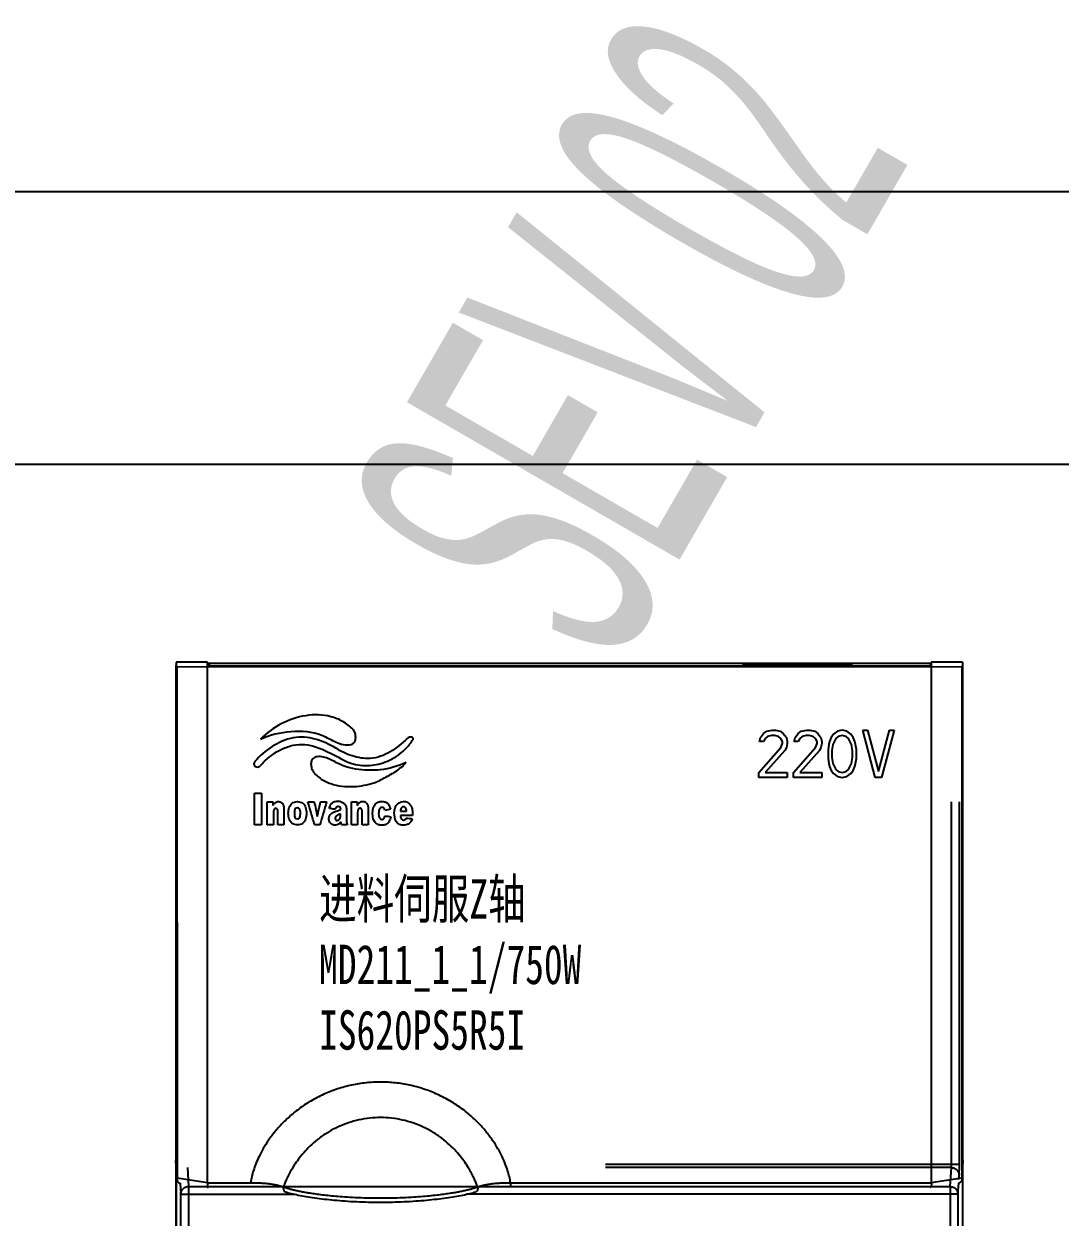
# Model space of a CAD drawing. Header units: millimetres. Extents: x -300 to 5587, y 233 to 3316.
# Drawn here: x 3251.2 to 3317.1, y 1690.8 to 1766.7 of the extents above; entities that cross this region are included whole.
import ezdxf

# ---------------------------------------------------------------- set-up
doc = ezdxf.new("R2010")
doc.units = ezdxf.units.MM
doc.layers.add('03___PRT_ALL_CURVES', color=7, linetype='Continuous')
doc.layers.add('20_ALL_FEATURES', color=7, linetype='Continuous')
doc.styles.get("Standard").update_dxf_attribs({"font": ''})
doc.styles.add('宋', font='', dxfattribs={"width": 0.7})
doc.styles.add('样式 8', font='arial.ttf', dxfattribs={"width": 0.6, "height": 2.5})
doc.styles.get('Standard').set_extended_font_data('SimSun')
doc.styles.get('宋').set_extended_font_data('SimSun')
doc.dimstyles.new('ISO-25', dxfattribs={"dimtxt": 2.5, "dimasz": 2.5, "dimexe": 1.25, "dimexo": 0.625, "dimtad": 1, "dimtxsty": 'Standard', "dimcen": 2.5, "dimadec": 0, "dimazin": 0, "dimtfac": 1, "dimtmove": 0, "dimatfit": 3, "dimfxl": 1, "dimarcsym": 0})

# ---------------------------------------------------------------- blocks, each defined once
blk = doc.blocks.new('*D89')
at = {"color": 0, "lineweight": -2, "transparency": 16777216}
for p, q in [((2011.126, 1755.394), (2011.126, 1737.434)), ((3461.126, 1755.394), (3461.126, 1737.434)), ((2013.626, 1738.684), (3458.626, 1738.684))]:
    blk.add_line(p, q, dxfattribs=at)
at = {"color": 0, "transparency": 16777216}
for points in [[(2013.626, 1739.1), (2013.626, 1738.267), (2011.126, 1738.684)], [(3458.626, 1738.267), (3458.626, 1739.1), (3461.126, 1738.684)]]:
    blk.add_solid(points, dxfattribs=at)
at = {"layer": 'Defpoints', "color": 0, "transparency": 16777216}
for p in [(2011.126, 1756.019), (3461.126, 1756.019), (3461.126, 1738.684)]:
    blk.add_point(p, dxfattribs=at)
at = {"color": 0, "transparency": 16777216, "insert": (2652.85, 1744.309), "char_height": 2.5, "attachment_point": 5}
blk.add_mtext('{\\H4x;1450}', dxfattribs=at)

msp = doc.modelspace()

# ---------------------------------------------------------------- linework, layer by layer
at = {"color": 7, "linetype": 'Continuous'}
for p, q in [((3260.868, 1725.922), (3260.868, 1567.027)), ((3260.92, 1725.832), (3260.868, 1725.922)), ((3260.868, 1725.922), (3260.878, 1725.922)), ((3260.878, 1726.1), (3260.878, 1725.922)), ((3262.868, 1726.1), (3260.878, 1726.1)), ((3262.868, 1725.876), (3262.868, 1726.1)), ((3308.868, 1726.027), (3262.868, 1726.027)), ((3262.968, 1725.953), (3262.868, 1725.953)), ((3263.868, 1725.861), (3262.868, 1725.876)), ((3262.968, 1725.953), (3262.968, 1725.874)), ((3296.868, 1726.027), (3296.868, 1725.989)), ((3296.868, 1725.989), (3303.868, 1725.989)), ((3303.868, 1726.027), (3303.868, 1725.989)), ((3308.868, 1725.876), (3307.868, 1725.861)), ((3308.832, 1725.953), (3308.753, 1725.874)), ((3308.831, 1725.876), (3308.832, 1725.953)), ((3308.868, 1725.953), (3308.832, 1725.953)), ((3308.868, 1726.1), (3308.868, 1725.876)), ((3310.858, 1726.1), (3308.868, 1726.1)), ((3310.815, 1725.832), (3310.868, 1725.922)), ((3310.858, 1726.1), (3310.858, 1725.922)), ((3310.868, 1725.922), (3310.858, 1725.922)), ((3310.868, 1567.027), (3310.868, 1725.922)), ((3260.92, 1725.832), (3260.937, 1693.313)), ((3260.92, 1725.832), (3262.868, 1725.803)), ((3262.868, 1693.027), (3262.868, 1725.803)), ((3308.868, 1725.803), (3262.868, 1725.803)), ((3307.868, 1725.861), (3263.868, 1725.861)), ((3308.868, 1725.803), (3310.815, 1725.832)), ((3308.868, 1725.803), (3308.868, 1693.027)), ((3310.815, 1725.832), (3310.798, 1693.313)), ((3310.15, 1694.18), (3310.15, 1717.227)), ((3310.649, 1694.18), (3310.649, 1717.227)), ((3260.868, 1694.43), (3260.868, 1694.448)), ((3260.937, 1693.236), (3260.868, 1694.448)), ((3260.937, 1693.236), (3260.868, 1694.43)), ((3310.649, 1694.18), (3288.168, 1694.18)), ((3310.868, 1694.448), (3310.798, 1693.236)), ((3310.867, 1694.43), (3310.803, 1693.313)), ((3310.868, 1694.448), (3310.867, 1694.43)), ((3260.868, 1693.527), (3260.906, 1693.527)), ((3260.906, 1684.527), (3260.906, 1693.527)), ((3262.868, 1693.017), (3260.937, 1693.313)), ((3261.595, 1693.987), (3261.673, 1692.787)), ((3310.141, 1693.987), (3288.168, 1693.987)), ((3310.798, 1693.313), (3308.868, 1693.017)), ((3310.062, 1692.787), (3310.141, 1693.987)), ((3310.623, 1693.23), (3310.64, 1693.504)), ((3260.937, 1693.236), (3260.938, 1693.219)), ((3261.128, 1692.999), (3261.173, 1692.304)), ((3261.673, 1692.787), (3310.062, 1692.787)), ((3261.673, 1692.787), (3261.673, 1675.167)), ((3262.868, 1693.027), (3265.604, 1693.027)), ((3282.131, 1693.027), (3308.868, 1693.027)), ((3282.131, 1693.027), (3282.131, 1692.727)), ((3310.062, 1692.787), (3310.062, 1567.332)), ((3310.562, 1692.304), (3310.608, 1692.999)), ((3310.798, 1693.236), (3310.798, 1693.219)), ((3261.173, 1675.667), (3261.173, 1692.304)), ((3261.173, 1692.304), (3268.38, 1692.304)), ((3310.562, 1692.304), (3279.356, 1692.304)), ((3310.562, 1692.304), (3310.562, 1567.332))]:
    msp.add_line(p, q, dxfattribs=at)
msp.add_lwpolyline([(3146.743, 1296.019), (2011.126, 1296.019), (2011.126, 1756.019), (3461.126, 1756.019), (3461.126, 1296.019)])
for points, start_tangent, end_tangent in [([(3282.131, 1693.027), (3282.056, 1693.405), (3281.944, 1693.806), (3281.792, 1694.233), (3281.59, 1694.694), (3281.327, 1695.191), (3280.993, 1695.721), (3280.575, 1696.276), (3280.06, 1696.847), (3279.437, 1697.419), (3278.713, 1697.958), (3277.915, 1698.432), (3277.067, 1698.819), (3276.183, 1699.113), (3275.273, 1699.311), (3274.347, 1699.412), (3273.415, 1699.413), (3272.489, 1699.315), (3271.578, 1699.12), (3270.694, 1698.829), (3269.845, 1698.444), (3269.044, 1697.973), (3268.316, 1697.433), (3267.689, 1696.861), (3267.17, 1696.287), (3266.749, 1695.729), (3266.412, 1695.197), (3266.148, 1694.698), (3265.945, 1694.236), (3265.792, 1693.807), (3265.68, 1693.406), (3265.604, 1693.027)], (-0.158449, 0.987367), (-0.158453, -0.987366)), ([(3280.032, 1692.773), (3279.945, 1693.001), (3279.833, 1693.258), (3279.693, 1693.547), (3279.515, 1693.869), (3279.292, 1694.226), (3279.013, 1694.613), (3278.671, 1695.021), (3278.254, 1695.442), (3277.756, 1695.858), (3277.188, 1696.242), (3276.575, 1696.568), (3275.93, 1696.826), (3275.26, 1697.014), (3274.573, 1697.128), (3273.877, 1697.167), (3273.182, 1697.13), (3272.494, 1697.018), (3271.824, 1696.832), (3271.179, 1696.576), (3270.563, 1696.251), (3269.994, 1695.869), (3269.492, 1695.452), (3269.073, 1695.03), (3268.728, 1694.62), (3268.447, 1694.231), (3268.222, 1693.872), (3268.044, 1693.549), (3267.903, 1693.259), (3267.791, 1693.002), (3267.703, 1692.773)], (-0.336663, 0.941625), (-0.336661, -0.941626)), ([(3310.141, 1693.987), (3310.145, 1694.022), (3310.146, 1694.044), (3310.148, 1694.072), (3310.149, 1694.105), (3310.149, 1694.141), (3310.15, 1694.18)], (0.222501, 0.974932), (-0.000007, 1)), ([(3310.64, 1693.504), (3310.642, 1693.531), (3310.643, 1693.571), (3310.645, 1693.627), (3310.646, 1693.704), (3310.648, 1693.8), (3310.649, 1693.915), (3310.649, 1694.044), (3310.649, 1694.18)], (0.065022, 0.997884), (-0.000064, 1)), ([(3260.937, 1693.261), (3260.937, 1693.287), (3260.937, 1693.313)], (0.002955, 0.999996), (-0.000522, 1)), ([(3310.141, 1693.987), (3310.39, 1693.922), (3310.573, 1693.745), (3310.64, 1693.504)], (0.99999, -0.004364), (0.004676, -0.999989)), ([(3310.798, 1693.313), (3310.798, 1693.287), (3310.798, 1693.261)], (-0.000522, -1), (0.002955, -0.999996)), ([(3260.937, 1693.236), (3260.937, 1693.261)], (0.004788, 0.999989), (0.002955, 0.999996)), ([(3260.938, 1693.219), (3260.946, 1693.167), (3260.971, 1693.108), (3261.01, 1693.06), (3261.058, 1693.026), (3261.114, 1693.005), (3261.137, 1693)], (0.058249, -0.998302), (0.988517, -0.151107)), ([(3261.173, 1692.304), (3261.184, 1692.398), (3261.217, 1692.499), (3261.279, 1692.599), (3261.375, 1692.69), (3261.508, 1692.759), (3261.673, 1692.787)], (0.004676, 0.999989), (0.99999, 0.004364)), ([(3262.868, 1693.017), (3262.865, 1692.955), (3262.866, 1692.897), (3262.87, 1692.844), (3262.876, 1692.8), (3262.885, 1692.764), (3262.897, 1692.74), (3262.91, 1692.728), (3262.915, 1692.727)], (-0.064441, -0.997922), (0.992881, -0.119113)), ([(3262.868, 1693.017), (3262.868, 1693.02), (3262.868, 1693.023), (3262.868, 1693.027)], (0.064441, 0.997922), (0, 1)), ([(3265.604, 1693.027), (3265.858, 1693.027), (3266.137, 1693.02), (3266.426, 1693.004), (3266.709, 1692.977), (3266.972, 1692.943), (3267.207, 1692.902), (3267.41, 1692.858), (3267.575, 1692.813), (3267.703, 1692.773)], (0.999877, 0.015698), (0.946467, -0.3228)), ([(3267.703, 1692.773), (3267.691, 1692.693), (3267.695, 1692.616), (3267.715, 1692.548), (3267.75, 1692.494), (3267.796, 1692.457), (3267.82, 1692.447)], (-0.245809, -0.969318), (0.95301, -0.30294)), ([(3267.703, 1692.773), (3267.884, 1692.709), (3268.091, 1692.645), (3268.322, 1692.584), (3268.573, 1692.526), (3268.84, 1692.471), (3269.133, 1692.417), (3269.467, 1692.363), (3269.848, 1692.309), (3270.276, 1692.256), (3270.758, 1692.205), (3271.3, 1692.158), (3271.914, 1692.117), (3272.627, 1692.083), (3273.443, 1692.064), (3274.297, 1692.064), (3275.112, 1692.084), (3275.824, 1692.117), (3276.438, 1692.158), (3276.979, 1692.205), (3277.461, 1692.256), (3277.889, 1692.309), (3278.269, 1692.363), (3278.604, 1692.417), (3278.896, 1692.471), (3279.163, 1692.526), (3279.413, 1692.584), (3279.645, 1692.645), (3279.852, 1692.709), (3280.032, 1692.773)], (0.933783, -0.35784), (0.933783, 0.35784)), ([(3280.032, 1692.773), (3280.045, 1692.693), (3280.04, 1692.616), (3280.02, 1692.548), (3279.986, 1692.494), (3279.939, 1692.457), (3279.916, 1692.447)], (0.245794, -0.969322), (-0.953033, -0.302868)), ([(3280.032, 1692.773), (3280.161, 1692.813), (3280.327, 1692.858), (3280.529, 1692.902), (3280.765, 1692.943), (3281.028, 1692.978), (3281.31, 1693.004), (3281.599, 1693.02), (3281.877, 1693.027), (3282.131, 1693.027)], (0.946467, 0.322799), (0.999877, -0.015694)), ([(3308.868, 1693.017), (3308.871, 1692.955), (3308.87, 1692.897), (3308.866, 1692.844), (3308.859, 1692.8), (3308.85, 1692.764), (3308.839, 1692.74), (3308.826, 1692.728), (3308.821, 1692.727)], (0.064441, -0.997922), (-0.992805, -0.11974)), ([(3308.868, 1693.027), (3308.868, 1693.023), (3308.868, 1693.02), (3308.868, 1693.017)], (0, -1), (0.064441, -0.997922)), ([(3310.062, 1692.787), (3310.161, 1692.777), (3310.265, 1692.744), (3310.369, 1692.684), (3310.463, 1692.591), (3310.533, 1692.463), (3310.562, 1692.304)], (0.99999, -0.004364), (0.004676, -0.999989)), ([(3310.798, 1693.219), (3310.79, 1693.167), (3310.765, 1693.108), (3310.726, 1693.06), (3310.678, 1693.026), (3310.622, 1693.005), (3310.598, 1693)], (-0.058406, -0.998293), (-0.988508, -0.15117)), ([(3310.798, 1693.261), (3310.798, 1693.236)], (0.002955, -0.999996), (0.004788, -0.999989)), ([(3267.82, 1692.447), (3268.185, 1692.347), (3268.636, 1692.247), (3269.137, 1692.156), (3269.686, 1692.071), (3270.283, 1691.994), (3270.928, 1691.926), (3271.618, 1691.869), (3272.344, 1691.826), (3273.095, 1691.8), (3273.859, 1691.791), (3274.623, 1691.799), (3275.376, 1691.826), (3276.104, 1691.868), (3276.797, 1691.925), (3277.444, 1691.993), (3278.042, 1692.07), (3278.592, 1692.155), (3279.095, 1692.246), (3279.547, 1692.346), (3279.916, 1692.447)], (0.953081, -0.302715), (0.953092, 0.302681))]:
    msp.add_spline(points, degree=3, dxfattribs=dict(at, start_tangent=start_tangent, end_tangent=end_tangent))
at = {"layer": '03___PRT_ALL_CURVES', "color": 7, "linetype": 'Continuous'}
for p, q in [((3297.956, 1721.076), (3298.006, 1721.331)), ((3298.006, 1721.331), (3298.206, 1721.586)), ((3298.206, 1721.586), (3298.406, 1721.714)), ((3298.456, 1721.395), (3298.306, 1721.267)), ((3298.406, 1721.714), (3298.756, 1721.778)), ((3298.706, 1721.459), (3298.456, 1721.395)), ((3298.906, 1721.459), (3298.706, 1721.459)), ((3298.756, 1721.778), (3298.956, 1721.778)), ((3299.156, 1721.395), (3298.906, 1721.459)), ((3298.956, 1721.778), (3299.256, 1721.714)), ((3299.306, 1721.267), (3299.156, 1721.395)), ((3299.256, 1721.714), (3299.456, 1721.586)), ((3299.456, 1721.586), (3299.656, 1721.331)), ((3299.656, 1721.331), (3299.706, 1721.076)), ((3300.156, 1721.076), (3300.206, 1721.331)), ((3300.206, 1721.331), (3300.406, 1721.586)), ((3300.406, 1721.586), (3300.606, 1721.714)), ((3300.656, 1721.395), (3300.506, 1721.267)), ((3300.606, 1721.714), (3300.956, 1721.778)), ((3300.906, 1721.459), (3300.656, 1721.395)), ((3301.106, 1721.459), (3300.906, 1721.459)), ((3300.956, 1721.778), (3301.156, 1721.778)), ((3301.356, 1721.395), (3301.106, 1721.459)), ((3301.156, 1721.778), (3301.456, 1721.714)), ((3301.506, 1721.267), (3301.356, 1721.395)), ((3301.456, 1721.714), (3301.656, 1721.586)), ((3301.656, 1721.586), (3301.856, 1721.331)), ((3301.856, 1721.331), (3301.906, 1721.076)), ((3302.506, 1721.331), (3302.406, 1721.076)), ((3302.656, 1721.523), (3302.506, 1721.331)), ((3302.906, 1721.714), (3302.656, 1721.523)), ((3302.956, 1721.395), (3302.806, 1721.267)), ((3303.206, 1721.778), (3302.906, 1721.714)), ((3303.206, 1721.459), (3302.956, 1721.395)), ((3303.506, 1721.714), (3303.206, 1721.778)), ((3303.456, 1721.395), (3303.206, 1721.459)), ((3303.606, 1721.267), (3303.456, 1721.395)), ((3303.756, 1721.523), (3303.506, 1721.714)), ((3303.906, 1721.331), (3303.756, 1721.523)), ((3304.006, 1721.076), (3303.906, 1721.331)), ((3305.306, 1718.778), (3304.506, 1721.778)), ((3304.506, 1721.778), (3304.806, 1721.778)), ((3304.806, 1721.778), (3305.506, 1719.161)), ((3305.506, 1719.161), (3306.206, 1721.778)), ((3306.506, 1721.778), (3305.706, 1718.778)), ((3306.206, 1721.778), (3306.506, 1721.778)), ((3297.906, 1719.097), (3299.306, 1720.693)), ((3298.206, 1721.076), (3297.956, 1721.076)), ((3298.306, 1721.267), (3298.206, 1721.076)), ((3299.406, 1721.076), (3299.306, 1721.267)), ((3299.306, 1720.693), (3299.406, 1720.948)), ((3299.406, 1720.948), (3299.406, 1721.076)), ((3299.656, 1720.693), (3299.556, 1720.501)), ((3299.706, 1720.948), (3299.656, 1720.693)), ((3299.706, 1721.076), (3299.706, 1720.948)), ((3300.106, 1719.097), (3301.506, 1720.693)), ((3300.406, 1721.076), (3300.156, 1721.076)), ((3300.506, 1721.267), (3300.406, 1721.076)), ((3301.606, 1721.076), (3301.506, 1721.267)), ((3301.506, 1720.693), (3301.606, 1720.948)), ((3301.606, 1720.948), (3301.606, 1721.076)), ((3301.856, 1720.693), (3301.756, 1720.501)), ((3301.906, 1720.948), (3301.856, 1720.693)), ((3301.906, 1721.076), (3301.906, 1720.948)), ((3302.356, 1720.884), (3302.306, 1720.565)), ((3302.306, 1720.565), (3302.306, 1719.991)), ((3302.406, 1721.076), (3302.356, 1720.884)), ((3302.606, 1720.884), (3302.556, 1720.501)), ((3302.806, 1721.267), (3302.606, 1720.884)), ((3303.806, 1720.884), (3303.606, 1721.267)), ((3303.856, 1720.501), (3303.806, 1720.884)), ((3304.056, 1720.884), (3304.006, 1721.076)), ((3304.106, 1720.565), (3304.056, 1720.884)), ((3304.106, 1719.991), (3304.106, 1720.565)), ((3299.556, 1720.501), (3298.306, 1719.097)), ((3301.756, 1720.501), (3300.506, 1719.097)), ((3302.306, 1719.991), (3302.356, 1719.672)), ((3302.556, 1720.501), (3302.556, 1720.055)), ((3302.556, 1720.055), (3302.606, 1719.672)), ((3303.806, 1719.672), (3303.856, 1720.055)), ((3303.856, 1720.055), (3303.856, 1720.501)), ((3304.056, 1719.672), (3304.106, 1719.991)), ((3297.906, 1718.778), (3297.906, 1719.097)), ((3298.306, 1719.097), (3299.706, 1719.097)), ((3299.706, 1719.097), (3299.706, 1718.778)), ((3300.106, 1718.778), (3300.106, 1719.097)), ((3300.506, 1719.097), (3301.906, 1719.097)), ((3301.906, 1719.097), (3301.906, 1718.778)), ((3302.356, 1719.672), (3302.406, 1719.48)), ((3302.406, 1719.48), (3302.506, 1719.225)), ((3302.506, 1719.225), (3302.656, 1719.033)), ((3302.606, 1719.672), (3302.806, 1719.289)), ((3302.806, 1719.289), (3302.956, 1719.161)), ((3302.956, 1719.161), (3303.206, 1719.097)), ((3303.206, 1719.097), (3303.456, 1719.161)), ((3303.456, 1719.161), (3303.606, 1719.289)), ((3303.606, 1719.289), (3303.806, 1719.672)), ((3303.756, 1719.033), (3303.906, 1719.225)), ((3303.906, 1719.225), (3304.006, 1719.48)), ((3304.006, 1719.48), (3304.056, 1719.672)), ((3299.706, 1718.778), (3297.906, 1718.778)), ((3301.906, 1718.778), (3300.106, 1718.778)), ((3302.656, 1719.033), (3302.906, 1718.842)), ((3302.906, 1718.842), (3303.206, 1718.778)), ((3303.206, 1718.778), (3303.506, 1718.842)), ((3303.506, 1718.842), (3303.756, 1719.033)), ((3305.706, 1718.778), (3305.306, 1718.778))]:
    msp.add_line(p, q, dxfattribs=at)
at = {"layer": '20_ALL_FEATURES', "color": 7, "linetype": 'Continuous'}
for points, start_tangent, end_tangent in [([(3272.119, 1721.84, 48.994), (3271.456, 1722.342, 49.008), (3270.716, 1722.643, 49.017), (3269.117, 1722.709, 49.019), (3267.551, 1722.186, 49.004), (3266.248, 1721.221, 48.975)], (-0.709681, 0.704213, 0.020901), (-0.69443, -0.719243, -0.021347)), ([(3266.248, 1721.221, 48.975), (3268.169, 1721.709, 48.99), (3270.137, 1721.469, 48.982), (3270.591, 1721.253, 48.976), (3271.039, 1721.033, 48.97), (3271.503, 1720.881, 48.965), (3272, 1720.871, 48.965)], (0.907304, 0.42029, 0.012474), (0.986774, 0.162031, 0.004809)), ([(3271.022, 1720.653, 48.958), (3269.719, 1721.213, 48.975), (3269.023, 1721.336, 48.979), (3268.313, 1721.308, 48.978)], (-0.867538, 0.497152, 0.014755), (-0.986865, -0.161475, -0.004792)), ([(3272, 1720.871, 48.965), (3272.127, 1720.948, 48.967), (3272.215, 1721.051, 48.97), (3272.288, 1721.312, 48.978), (3272.247, 1721.594, 48.986), (3272.119, 1721.84, 48.994)], (0.925982, 0.377402, 0.011201), (-0.614554, 0.788528, 0.023403)), ([(3275.888, 1721.128, 48.972), (3275.932, 1721.219, 48.975), (3275.935, 1721.284, 48.977), (3275.904, 1721.327, 48.978), (3275.849, 1721.348, 48.979), (3275.78, 1721.349, 48.979), (3275.703, 1721.333, 48.978), (3275.567, 1721.256, 48.976)], (0.545673, 0.837629, 0.02486), (-0.72364, -0.689874, -0.020475)), ([(3268.313, 1721.308, 48.978), (3266.979, 1720.747, 48.961), (3265.887, 1719.793, 48.933)], (-0.974455, -0.224484, -0.006663), (-0.643609, -0.765018, -0.022705)), ([(3266.234, 1719.537, 48.925), (3266.781, 1720.064, 48.941), (3267.426, 1720.497, 48.954), (3268.136, 1720.786, 48.962), (3268.873, 1720.886, 48.965), (3270.331, 1720.497, 48.954), (3271.708, 1719.8, 48.933)], (0.655413, 0.754938, 0.022406), (0.900227, -0.435229, -0.012917)), ([(3273.205, 1719.986, 48.938), (3272.064, 1720.15, 48.943), (3271.022, 1720.653, 48.958)], (-0.999078, -0.042916, -0.001274), (-0.839082, 0.543766, 0.016139)), ([(3271.708, 1719.8, 48.933), (3272.862, 1719.539, 48.925), (3274.028, 1719.717, 48.93), (3275.078, 1720.268, 48.947), (3275.888, 1721.128, 48.972)], (0.910828, -0.412604, -0.012246), (0.545673, 0.837629, 0.02486)), ([(3275.567, 1721.256, 48.976), (3274.49, 1720.415, 48.951), (3273.873, 1720.127, 48.943), (3273.205, 1719.986, 48.938)], (-0.72364, -0.689874, -0.020475), (-0.997096, -0.076127, -0.002259)), ([(3269.738, 1720.083, 48.941), (3269.522, 1719.901, 48.936), (3269.449, 1719.642, 48.928), (3269.491, 1719.361, 48.92), (3269.618, 1719.115, 48.913)], (-0.920511, -0.390544, -0.011591), (0.606604, -0.794654, -0.023585)), ([(3271.258, 1719.629, 48.928), (3270.524, 1719.988, 48.939), (3270.138, 1720.095, 48.942), (3269.738, 1720.083, 48.941)], (-0.89622, 0.443414, 0.01316), (-0.976807, -0.214029, -0.006352)), ([(3265.887, 1719.793, 48.933), (3265.826, 1719.618, 48.928), (3265.906, 1719.485, 48.924), (3266.063, 1719.442, 48.922), (3266.234, 1719.537, 48.925)], (-0.643609, -0.765018, -0.022705), (0.655413, 0.754938, 0.022406)), ([(3269.618, 1719.115, 48.913), (3270.183, 1718.633, 48.898), (3270.86, 1718.341, 48.89), (3271.596, 1718.211, 48.886), (3272.338, 1718.214, 48.886)], (0.640583, -0.767551, -0.02278), (0.996649, 0.081765, 0.002427)), ([(3273.262, 1719.242, 48.916), (3271.737, 1719.441, 48.922), (3271.258, 1719.629, 48.928)], (-0.999998, 0.00219, 0.000065), (-0.899181, 0.437385, 0.012981)), ([(3275.49, 1719.733, 48.931), (3273.836, 1719.267, 48.917), (3273.262, 1719.242, 48.916)], (-0.913157, -0.407428, -0.012092), (-0.999716, 0.023814, 0.000707)), ([(3274.007, 1718.698, 48.9), (3274.8, 1719.146, 48.914), (3275.49, 1719.733, 48.931)], (0.879947, 0.474863, 0.014094), (0.641014, 0.767191, 0.02277)), ([(3272.338, 1718.214, 48.886), (3273.613, 1718.509, 48.895), (3274.007, 1718.698, 48.9)], (0.9953, 0.0968, 0.002873), (0.871745, 0.489745, 0.014535)), ([(3265.868, 1715.778, 48.814), (3265.868, 1717.778, 48.873)], (0, 0.99956, 0.029666), (0, 0.99956, 0.029666)), ([(3265.868, 1717.778, 48.873), (3266.296, 1717.778, 48.873)], (1, 0), (1, 0)), ([(3266.296, 1717.778, 48.873), (3266.296, 1715.778, 48.814)], (0, -0.99956, -0.029666), (0, -0.99956, -0.029666)), ([(3266.671, 1715.778, 48.814), (3266.671, 1717.227, 48.857)], (0, 0.99956, 0.029666), (0, 0.99956, 0.029666)), ([(3266.671, 1717.227, 48.857), (3267.029, 1717.227, 48.857)], (1, 0), (1, 0)), ([(3267.029, 1716.991, 48.85), (3267.148, 1717.156, 48.854), (3267.319, 1717.253, 48.857), (3267.509, 1717.225, 48.857), (3267.658, 1717.093, 48.853), (3267.719, 1716.902, 48.847), (3267.731, 1716.699, 48.841)], (0.44599, 0.894644, 0.026552), (0.042716, -0.998648, -0.029639)), ([(3267.029, 1717.227, 48.857), (3267.029, 1716.991, 48.85)], (0, -0.99956, -0.029666), (0, -0.99956, -0.029666)), ([(3267.345, 1716.575, 48.837), (3267.344, 1716.668, 48.84), (3267.317, 1716.756, 48.843), (3267.245, 1716.811, 48.844), (3267.161, 1716.812, 48.844), (3267.101, 1716.751, 48.842), (3267.069, 1716.658, 48.84), (3267.056, 1716.474, 48.834)], (0, 0.99956, 0.029666), (0, -0.99956, -0.029666)), ([(3268.007, 1716.498, 48.835), (3268.061, 1716.869, 48.846), (3268.137, 1717.024, 48.851), (3268.252, 1717.144, 48.854), (3268.582, 1717.244, 48.857), (3268.911, 1717.151, 48.854), (3269.026, 1717.033, 48.851), (3269.102, 1716.878, 48.846), (3269.158, 1716.507, 48.835)], (-0.0042, 0.999551, 0.029666), (0.003289, -0.999554, -0.029666)), ([(3268.772, 1716.435, 48.833), (3268.772, 1716.498, 48.835), (3268.765, 1716.671, 48.84), (3268.711, 1716.799, 48.844), (3268.584, 1716.844, 48.845), (3268.457, 1716.8, 48.844), (3268.4, 1716.672, 48.84), (3268.392, 1716.5, 48.835)], (0.007728, 0.99953, 0.029665), (-0.002632, -0.999556, -0.029666)), ([(3269.257, 1717.227, 48.857), (3269.657, 1717.227, 48.857)], (1, 0), (1, 0)), ([(3269.674, 1715.778, 48.814), (3269.257, 1717.227, 48.857)], (-0.276553, 0.960576, 0.028509), (-0.276553, 0.960576, 0.028509)), ([(3269.657, 1717.227, 48.857), (3269.851, 1716.309, 48.829)], (0.207229, -0.977862, -0.029022), (0.207229, -0.977862, -0.029022)), ([(3269.851, 1716.309, 48.829), (3270.052, 1717.227, 48.857)], (0.213843, 0.976438, 0.02898), (0.213843, 0.976438, 0.02898)), ([(3270.44, 1717.227, 48.857), (3270.014, 1715.778, 48.814)], (-0.281868, -0.959031, -0.028463), (-0.281868, -0.959031, -0.028463)), ([(3270.052, 1717.227, 48.857), (3270.44, 1717.227, 48.857)], (1, 0), (1, 0)), ([(3270.629, 1716.814, 48.844), (3270.681, 1717.024, 48.851), (3270.806, 1717.173, 48.855), (3270.978, 1717.26, 48.858), (3271.174, 1717.284, 48.858), (3271.539, 1717.138, 48.854), (3271.659, 1716.966, 48.849), (3271.704, 1716.726, 48.842)], (0.034094, 0.998979, 0.029649), (0, -0.99956, -0.029666)), ([(3270.995, 1716.758, 48.843), (3270.938, 1716.766, 48.843), (3270.629, 1716.814, 48.844)], (-0.988597, 0.150517, 0.004467), (-0.988597, 0.150517, 0.004467)), ([(3270.999, 1716.801, 48.844), (3270.995, 1716.758, 48.843)], (-0.226212, -0.973649, -0.028897), (0.046429, -0.998482, -0.029634)), ([(3271.328, 1716.745, 48.842), (3271.333, 1716.831, 48.845), (3271.303, 1716.889, 48.847), (3271.183, 1716.933, 48.848), (3271.114, 1716.919, 48.847), (3271.053, 1716.885, 48.846), (3271.01, 1716.831, 48.845), (3270.999, 1716.801, 48.844)], (0.245556, 0.968956, 0.028758), (-0.226212, -0.973649, -0.028897)), ([(3272.028, 1717.227, 48.857), (3272.386, 1717.227, 48.857)], (1, 0), (1, 0)), ([(3272.028, 1715.778, 48.814), (3272.028, 1717.227, 48.857)], (0, 0.99956, 0.029666), (0, 0.99956, 0.029666)), ([(3272.386, 1716.991, 48.85), (3272.467, 1717.115, 48.853), (3272.507, 1717.161, 48.855), (3272.548, 1717.197, 48.856), (3272.592, 1717.224, 48.857), (3272.639, 1717.244, 48.857), (3272.748, 1717.26, 48.858)], (0.484719, 0.874285, 0.025948), (1, 0)), ([(3272.386, 1717.227, 48.857), (3272.386, 1716.991, 48.85)], (0, -0.99956, -0.029666), (0, -0.99956, -0.029666)), ([(3272.702, 1716.575, 48.837), (3272.693, 1716.691, 48.841), (3272.682, 1716.734, 48.842), (3272.667, 1716.767, 48.843), (3272.648, 1716.792, 48.844), (3272.625, 1716.81, 48.844), (3272.599, 1716.821, 48.845), (3272.569, 1716.824, 48.845), (3272.536, 1716.819, 48.845), (3272.506, 1716.805, 48.844), (3272.456, 1716.748, 48.842)], (0, 0.99956, 0.029666), (-0.491563, -0.870459, -0.025835)), ([(3272.748, 1717.26, 48.858), (3272.89, 1717.225, 48.857), (3272.998, 1717.122, 48.853)], (1, 0), (0.550527, -0.83445, -0.024766)), ([(3272.998, 1717.122, 48.853), (3273.065, 1716.948, 48.848), (3273.088, 1716.699, 48.841)], (0.548821, -0.835572, -0.024799), (0, -0.99956, -0.029666)), ([(3273.408, 1716.152, 48.825), (3273.389, 1716.222, 48.827), (3273.376, 1716.302, 48.829), (3273.368, 1716.394, 48.832), (3273.366, 1716.443, 48.833), (3273.365, 1716.496, 48.835), (3273.366, 1716.55, 48.837), (3273.368, 1716.603, 48.838), (3273.378, 1716.7, 48.841), (3273.395, 1716.789, 48.844), (3273.418, 1716.868, 48.846)], (-0.318454, 0.947521, 0.028122), (0.336156, 0.941392, 0.02794)), ([(3273.418, 1716.868, 48.846), (3273.439, 1716.921, 48.848), (3273.523, 1717.064, 48.852)], (0.334261, 0.942066, 0.02796), (0.612946, 0.789777, 0.02344)), ([(3273.523, 1717.064, 48.852), (3273.591, 1717.139, 48.854), (3273.626, 1717.169, 48.855), (3273.661, 1717.193, 48.856), (3273.721, 1717.222, 48.856), (3273.789, 1717.243, 48.857), (3273.865, 1717.255, 48.857), (3273.906, 1717.259, 48.858), (3273.949, 1717.26, 48.858), (3274.008, 1717.258, 48.858), (3274.064, 1717.252, 48.857), (3274.165, 1717.228, 48.857), (3274.251, 1717.188, 48.855), (3274.323, 1717.133, 48.854)], (0.612139, 0.790402, 0.023459), (0.711957, -0.701914, -0.020832)), ([(3273.96, 1716.879, 48.846), (3273.874, 1716.854, 48.846), (3273.838, 1716.823, 48.845), (3273.806, 1716.78, 48.843), (3273.762, 1716.656, 48.84), (3273.747, 1716.481, 48.834)], (-1, 0), (0, -0.99956, -0.029666)), ([(3274.142, 1716.692, 48.841), (3274.081, 1716.832, 48.845), (3274.028, 1716.867, 48.846), (3273.96, 1716.879, 48.846)], (-0.17892, 0.983431, 0.029188), (-1, 0)), ([(3274.323, 1717.133, 48.854), (3274.383, 1717.062, 48.852), (3274.504, 1716.761, 48.843)], (0.712802, -0.701057, -0.020807), (0.206721, -0.977969, -0.029025)), ([(3275.885, 1716.153, 48.825), (3275.737, 1715.907, 48.817), (3275.493, 1715.764, 48.813), (3275.204, 1715.756, 48.813), (3274.952, 1715.88, 48.817), (3274.748, 1716.411, 48.832), (3274.755, 1716.708, 48.841), (3274.789, 1716.845, 48.845)], (-0.283787, -0.958465, -0.028447), (0.32361, 0.945774, 0.02807)), ([(3274.789, 1716.845, 48.845), (3274.849, 1716.975, 48.849), (3275.318, 1717.264, 48.858), (3275.592, 1717.191, 48.856), (3275.799, 1716.992, 48.85), (3275.887, 1716.718, 48.842), (3275.906, 1716.428, 48.833)], (0.32361, 0.945774, 0.02807), (0.029423, -0.999127, -0.029653)), ([(3275.516, 1716.631, 48.839), (3275.498, 1716.763, 48.843), (3275.443, 1716.878, 48.846), (3275.33, 1716.918, 48.847), (3275.215, 1716.876, 48.846), (3275.157, 1716.762, 48.843), (3275.137, 1716.631, 48.839)], (-0.113372, 0.993115, 0.029475), (-0.098388, -0.99471, -0.029522)), ([(3267.056, 1716.474, 48.834), (3267.056, 1715.778, 48.814)], (0, -0.99956, -0.029666), (0, -0.99956, -0.029666)), ([(3267.345, 1715.778, 48.814), (3267.345, 1716.575, 48.837)], (0, 0.99956, 0.029666), (0, 0.99956, 0.029666)), ([(3267.731, 1716.699, 48.841), (3267.731, 1715.778, 48.814)], (0, -0.99956, -0.029666), (0, -0.99956, -0.029666)), ([(3269.158, 1716.507, 48.835), (3269.105, 1716.136, 48.824), (3269.03, 1715.981, 48.82), (3268.916, 1715.861, 48.816), (3268.587, 1715.762, 48.813), (3268.257, 1715.856, 48.816), (3268.141, 1715.974, 48.819), (3268.064, 1716.128, 48.824), (3268.007, 1716.498, 48.835)], (0.003289, -0.999554, -0.029666), (-0.0042, 0.999551, 0.029666)), ([(3268.392, 1716.5, 48.835), (3268.4, 1716.327, 48.83), (3268.455, 1716.199, 48.826), (3268.582, 1716.153, 48.825), (3268.709, 1716.197, 48.826), (3268.765, 1716.324, 48.83), (3268.772, 1716.435, 48.833)], (-0.002632, -0.999556, -0.029666), (0.007728, 0.99953, 0.029665)), ([(3271.35, 1715.955, 48.819), (3271.002, 1715.742, 48.813), (3270.803, 1715.789, 48.814), (3270.652, 1715.93, 48.818), (3270.591, 1716.132, 48.824), (3270.626, 1716.339, 48.83), (3270.663, 1716.403, 48.832)], (-0.540513, -0.840965, -0.024959), (0.571939, 0.819935, 0.024335)), ([(3270.663, 1716.403, 48.832), (3270.751, 1716.498, 48.835), (3270.933, 1716.601, 48.838), (3271.328, 1716.745, 48.842)], (0.571939, 0.819935, 0.024335), (0.828026, 0.560443, 0.016634)), ([(3271.328, 1716.466, 48.834), (3271.123, 1716.378, 48.831), (3270.984, 1716.218, 48.827), (3271.014, 1716.114, 48.824), (3271.098, 1716.053, 48.822), (3271.165, 1716.06, 48.822)], (-0.855315, -0.51788, -0.01537), (0.93821, 0.345915, 0.010267)), ([(3271.165, 1716.06, 48.822), (3271.2, 1716.077, 48.822), (3271.283, 1716.161, 48.825), (3271.32, 1716.266, 48.828), (3271.328, 1716.377, 48.831)], (0.93821, 0.345915, 0.010267), (0.013515, 0.999469, 0.029664)), ([(3271.328, 1716.377, 48.831), (3271.328, 1716.466, 48.834)], (0, 0.99956, 0.029666), (0, 0.99956, 0.029666)), ([(3271.704, 1716.726, 48.842), (3271.704, 1716.086, 48.823)], (0, -0.99956, -0.029666), (0, -0.99956, -0.029666)), ([(3271.704, 1716.086, 48.823), (3271.706, 1715.995, 48.82), (3271.709, 1715.958, 48.819), (3271.713, 1715.926, 48.818), (3271.719, 1715.895, 48.817), (3271.727, 1715.86, 48.816), (3271.752, 1715.778, 48.814)], (0, -0.99956, -0.029666), (0.320128, -0.946957, -0.028105)), ([(3272.456, 1716.748, 48.842), (3272.423, 1716.641, 48.839), (3272.412, 1716.474, 48.834)], (-0.495771, -0.868071, -0.025764), (0, -0.99956, -0.029666)), ([(3272.412, 1716.474, 48.834), (3272.412, 1715.778, 48.814)], (0, -0.99956, -0.029666), (0, -0.99956, -0.029666)), ([(3272.702, 1715.778, 48.814), (3272.702, 1716.575, 48.837)], (0, 0.99956, 0.029666), (0, 0.99956, 0.029666)), ([(3273.088, 1716.699, 48.841), (3273.088, 1715.778, 48.814)], (0, -0.99956, -0.029666), (0, -0.99956, -0.029666)), ([(3273.976, 1715.744, 48.813), (3273.83, 1715.755, 48.813), (3273.767, 1715.768, 48.813), (3273.711, 1715.787, 48.814), (3273.66, 1715.812, 48.815), (3273.612, 1715.843, 48.816), (3273.568, 1715.881, 48.817), (3273.528, 1715.926, 48.818), (3273.46, 1716.031, 48.821), (3273.408, 1716.152, 48.825)], (-1, 0), (-0.314173, 0.948948, 0.028164)), ([(3273.747, 1716.481, 48.834), (3273.751, 1716.397, 48.832), (3273.806, 1716.209, 48.826)], (0, -0.99956, -0.029666), (0.532514, -0.846048, -0.02511)), ([(3273.806, 1716.209, 48.826), (3273.872, 1716.14, 48.824), (3273.911, 1716.122, 48.824), (3273.955, 1716.116, 48.824), (3273.991, 1716.12, 48.824), (3274.024, 1716.13, 48.824), (3274.082, 1716.172, 48.825), (3274.126, 1716.243, 48.827), (3274.158, 1716.344, 48.83)], (0.53236, -0.846145, -0.025113), (0.214958, 0.976193, 0.028973)), ([(3274.504, 1716.761, 48.843), (3274.142, 1716.692, 48.841)], (-0.982039, -0.188593, -0.005597), (-0.982039, -0.188593, -0.005597)), ([(3274.158, 1716.344, 48.83), (3274.523, 1716.284, 48.829)], (0.986706, -0.162442, -0.004821), (0.986706, -0.162442, -0.004821)), ([(3274.523, 1716.284, 48.829), (3274.484, 1716.13, 48.824), (3274.425, 1715.998, 48.82), (3274.346, 1715.891, 48.817), (3274.248, 1715.811, 48.815)], (-0.178314, -0.98354, -0.029191), (-0.847882, -0.529952, -0.015729)), ([(3275.137, 1716.631, 48.839), (3275.516, 1716.631, 48.839)], (1, 0), (1, 0)), ([(3275.137, 1716.365, 48.831), (3275.166, 1716.209, 48.826), (3275.256, 1716.091, 48.823), (3275.402, 1716.093, 48.823), (3275.506, 1716.204, 48.826)], (0.044522, -0.998569, -0.029637), (0.275372, 0.960915, 0.028519)), ([(3275.906, 1716.365, 48.831), (3275.137, 1716.365, 48.831)], (-1, 0), (-1, 0)), ([(3275.506, 1716.204, 48.826), (3275.885, 1716.153, 48.825)], (0.991271, -0.131784, -0.003911), (0.991271, -0.131784, -0.003911)), ([(3275.906, 1716.428, 48.833), (3275.906, 1716.365, 48.831)], (0, -0.99956, -0.029666), (0, -0.99956, -0.029666)), ([(3266.296, 1715.778, 48.814), (3265.868, 1715.778, 48.814)], (-1, 0), (-1, 0)), ([(3267.056, 1715.778, 48.814), (3266.671, 1715.778, 48.814)], (-1, 0), (-1, 0)), ([(3267.731, 1715.778, 48.814), (3267.345, 1715.778, 48.814)], (-1, 0), (-1, 0)), ([(3270.014, 1715.778, 48.814), (3269.674, 1715.778, 48.814)], (-1, 0), (-1, 0)), ([(3271.392, 1715.778, 48.814), (3271.35, 1715.955, 48.819)], (-0.399526, 0.916318, 0.027196), (-0.078638, 0.996464, 0.029574)), ([(3271.752, 1715.778, 48.814), (3271.392, 1715.778, 48.814)], (-1, 0), (-1, 0)), ([(3272.412, 1715.778, 48.814), (3272.028, 1715.778, 48.814)], (-1, 0), (-1, 0)), ([(3273.088, 1715.778, 48.814), (3272.702, 1715.778, 48.814)], (-1, 0), (-1, 0)), ([(3274.248, 1715.811, 48.815), (3274.191, 1715.781, 48.814), (3273.976, 1715.744, 48.813)], (-0.84917, -0.527888, -0.015667), (-1, 0))]:
    msp.add_spline(points, degree=3, dxfattribs=dict(at, start_tangent=start_tangent, end_tangent=end_tangent))

# ---------------------------------------------------------------- texts
at = {"lineweight": 0, "style": '样式 8', "width": 0.4}
msp.add_text('SEV 02', height=20, rotation=60, dxfattribs=at).set_placement((3288.684, 1725.378))
at = {"lineweight": 0, "insert": (3269.964, 1712.319), "char_height": 2.5, "width": 22.38818, "attachment_point": 1, "style": '宋'}
msp.add_mtext('进料伺服Z轴\\PMD211_1_1/750W\\PIS620PS5R5I', dxfattribs=at)

# ---------------------------------------------------------------- dimensions: what is measured, and where the dimension line sits
dim = msp.add_linear_dim(base=(3461.126, 1738.684), p1=(2011.126, 1756.019), p2=(3461.126, 1756.019), text='{\\H4x;<>}', dimstyle='ISO-25', override={"dimtxsty": 'Standard'})
dim.commit()
dim.dimension.update_dxf_attribs({"geometry": '*D89', "text_midpoint": (2652.85, 1738.684), "dimtype": 160})

doc.saveas('drawing.dxf')
